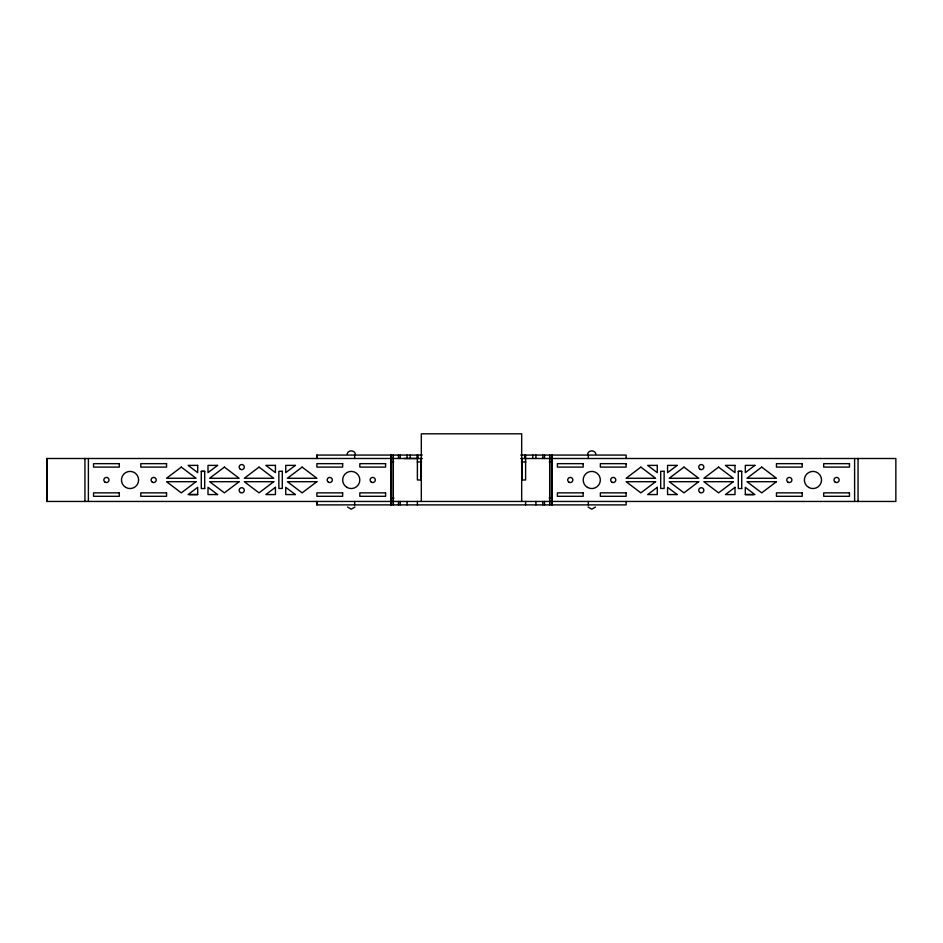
<?xml version="1.0" encoding="UTF-8"?>
<svg xmlns="http://www.w3.org/2000/svg" width="943" height="943" viewBox="0 0 943 943"><rect width="100%" height="100%" fill="white"/><g stroke="black" fill="none" stroke-linecap="round" stroke-linejoin="round"><path stroke-width="1.41" d="M520.713 458.498L895.85 458.498L895.85 501.452L47.15 501.452L47.15 458.498L417.384 458.487L417.384 455.068L417.384 479.975L420.814 479.975L420.814 458.498M316.883 504.894L316.883 501.452L316.883 504.894L626.117 504.894L626.117 501.452M316.883 455.068L316.883 458.498L316.883 455.068L422.287 455.068M354.674 458.498L354.674 455.068M390.756 504.894L390.756 458.498M532.795 458.498L532.795 455.068M552.244 504.894L552.244 455.068M588.326 504.894L588.326 501.452M347.095 453.96C348.002 449.835 354.474 449.835 355.393 453.96M587.607 453.96C588.526 449.835 594.998 449.835 595.905 453.96M354.957 507.039L351.244 509.185L347.519 507.039M595.481 507.039L591.756 509.185L588.043 507.039M403.863 458.498L422.287 458.498M520.713 455.068L626.117 455.068L626.117 458.498M390.638 461.94L393.714 461.94M417.207 461.94L421.604 461.94M521.42 461.94L525.829 461.94M549.286 461.94L552.244 461.94M204.702 488.474L201.272 488.568L201.272 471.3L204.702 471.3L204.702 488.568M741.728 488.474L738.298 488.568L738.298 471.3L741.728 471.3L741.728 488.568M201.272 471.394L204.702 471.394M738.298 471.394L741.728 471.394M189.472 494.568L197.688 494.568L197.688 487.319L188.105 494.568L197.688 494.568M745.312 494.568L754.895 494.568L745.312 487.319L745.312 494.568L753.528 494.568M390.638 498.022L393.95 498.022M549.085 498.022L552.233 498.022M858.059 458.498L858.059 501.452M854.617 458.498L854.617 501.452M588.326 455.068L588.326 458.498M551.384 455.068L551.384 504.894M549.675 455.068L549.675 504.894M544.512 455.068L544.512 458.498M544.512 501.452L544.512 504.894M542.803 455.068L542.803 458.498M542.803 501.452L542.803 504.894M535.93 455.068L535.93 458.498M535.93 501.452L535.93 504.894M525.616 455.068L525.616 479.975L522.186 479.975L522.186 458.498M525.616 501.452L525.616 504.894M521.679 501.452L521.679 433.815L421.321 433.815L421.321 501.452M417.879 455.068L417.879 458.498M417.384 501.452L417.384 504.894M410.205 455.068L410.205 458.463M407.07 455.068L407.07 458.498M407.07 501.452L407.07 504.894M400.197 455.068L400.197 458.498M400.197 501.452L400.197 504.894M398.488 455.068L398.488 458.498M398.488 501.452L398.488 504.894M393.325 455.068L393.325 504.894M391.616 455.068L391.616 504.894M390.756 455.068L390.756 501.452M354.674 501.452L354.674 504.894M88.383 458.498L88.383 501.452M84.941 458.498L84.941 501.452M47.15 458.498L47.15 501.452M525.121 455.068L525.121 458.498L525.121 455.068M181.292 467.103L166.557 478.266L196.038 478.266L181.292 467.103M196.038 481.696L181.292 492.859L166.557 481.696L196.038 481.696M217.585 465.382L208.002 472.643L208.002 465.382L217.585 465.382M224.399 467.103L209.652 478.266L239.133 478.266L224.399 467.103M239.133 481.696L224.399 492.859L209.652 481.696L239.133 481.696M259.03 467.103L244.296 478.266L273.776 478.266L259.03 467.103M273.776 481.696L259.03 492.859L244.296 481.696L273.776 481.696M295.324 465.382L285.741 472.643L285.741 465.382L295.324 465.382M275.427 487.319L265.843 494.568L275.427 494.568L275.427 487.319M302.137 467.103L287.391 478.266L316.883 478.266L302.137 467.103M316.883 481.696L302.137 492.859L287.391 481.696L316.883 481.696M640.863 467.103L626.117 478.266L655.609 478.266L640.863 467.103M655.609 481.696L640.863 492.859L626.117 481.696L655.609 481.696M677.157 465.382L667.573 472.643L667.573 465.382L677.157 465.382M657.259 487.319L647.676 494.568L657.259 494.568L657.259 487.319M683.97 467.103L669.224 478.266L698.704 478.266L683.97 467.103M698.704 481.696L683.97 492.859L669.224 481.696L698.704 481.696M718.601 467.103L703.867 478.266L733.348 478.266L718.601 467.103M733.348 481.696L718.601 492.859L703.867 481.696L733.348 481.696M754.895 465.382L745.312 472.643L745.312 465.382L754.895 465.382M734.998 487.319L725.415 494.568L734.998 494.568L734.998 487.319M761.708 467.103L746.962 478.266L776.443 478.266L761.708 467.103M776.443 481.696L761.708 492.859L746.962 481.696L776.443 481.696M119.301 463.661L93.534 463.661L93.534 467.091L119.301 467.091L119.301 463.661M166.557 463.661L140.778 463.661L140.778 467.091L166.557 467.091L166.557 463.661M342.651 463.661L316.883 463.661L316.883 467.091L342.651 467.091L342.651 463.661M385.604 463.661L359.825 463.661L359.825 467.091L385.604 467.091L385.604 463.661M583.175 463.661L557.396 463.661L557.396 467.091L583.175 467.091L583.175 463.661M626.117 463.661L600.349 463.661L600.349 467.091L626.117 467.091L626.117 463.661M802.222 463.661L776.443 463.661L776.443 467.091L802.222 467.091L802.222 463.661M849.466 463.661L823.699 463.661L823.699 467.091L849.466 467.091L849.466 463.661M197.688 465.382L188.105 465.382L197.688 472.643L197.688 465.382M275.427 465.382L265.843 465.382L275.427 472.643L275.427 465.382M657.259 465.382L647.676 465.382L657.259 472.643L657.259 465.382M734.998 465.382L725.415 465.382L734.998 472.643L734.998 465.382M282.299 471.3L278.869 471.3L278.869 488.474L282.299 488.474L282.299 471.3M664.131 471.3L660.701 471.3L660.701 488.474L664.131 488.474L664.131 471.3M119.301 492.859L93.534 492.859L93.534 496.301L119.301 496.301L119.301 492.859M166.557 492.859L140.778 492.859L140.778 496.301L166.557 496.301L166.557 492.859M342.651 492.859L316.883 492.859L316.883 496.301L342.651 496.301L342.651 492.859M385.604 492.859L359.825 492.859L359.825 496.301L385.604 496.301L385.604 492.859M583.175 492.859L557.396 492.859L557.396 496.301L583.175 496.301L583.175 492.859M626.117 492.859L600.349 492.859L600.349 496.301L626.117 496.301L626.117 492.859M802.222 492.859L776.443 492.859L776.443 496.301L802.222 496.301L802.222 492.859M849.466 492.859L823.699 492.859L823.699 496.301L849.466 496.301L849.466 492.859M217.585 494.568L208.002 494.568L208.002 487.319L217.585 494.568M295.324 494.568L285.741 494.568L285.741 487.319L295.324 494.568M677.157 494.568L667.573 494.568L667.573 487.319L677.157 494.568M788.042 482.215A2.581 2.581 0 0 0 791.908 479.975A2.581 2.581 0 0 0 788.042 477.747A2.581 2.581 0 0 0 788.042 482.215M611.948 482.215A2.581 2.581 0 0 0 615.814 479.975A2.581 2.581 0 0 0 611.948 477.747A2.581 2.581 0 0 0 611.948 482.215M700.001 492.517A2.581 2.581 0 0 0 703.867 490.289A2.581 2.581 0 0 0 700.001 488.05A2.581 2.581 0 0 0 700.001 492.517M568.994 482.215A2.581 2.581 0 0 0 572.861 479.975A2.581 2.581 0 0 0 568.994 477.747A2.581 2.581 0 0 0 568.994 482.215M700.001 469.319A2.581 2.581 0 0 0 703.867 467.091A2.581 2.581 0 0 0 700.001 464.864A2.581 2.581 0 0 0 700.001 469.319M835.286 482.215A2.581 2.581 0 0 0 839.152 479.975A2.581 2.581 0 0 0 835.286 477.747A2.581 2.581 0 0 0 835.286 482.215M587.465 487.413A8.593 8.593 0 0 0 600.349 479.975A8.593 8.593 0 0 0 587.465 472.537A8.593 8.593 0 0 0 587.465 487.413M808.658 487.413A8.593 8.593 0 0 0 821.542 479.975A8.593 8.593 0 0 0 808.658 472.537A8.593 8.593 0 0 0 808.658 487.413M152.377 482.215A2.581 2.581 0 0 0 156.243 479.975A2.581 2.581 0 0 0 152.377 477.747A2.581 2.581 0 0 0 152.377 482.215M328.47 482.215A2.581 2.581 0 0 0 332.337 479.975A2.581 2.581 0 0 0 328.47 477.747A2.581 2.581 0 0 0 328.47 482.215M240.43 492.517A2.581 2.581 0 0 0 244.296 490.289A2.581 2.581 0 0 0 240.43 488.05A2.581 2.581 0 0 0 240.43 492.517M371.424 482.215A2.581 2.581 0 0 0 375.29 479.975A2.581 2.581 0 0 0 371.424 477.747A2.581 2.581 0 0 0 371.424 482.215M240.43 469.319A2.581 2.581 0 0 0 244.296 467.091A2.581 2.581 0 0 0 240.43 464.864A2.581 2.581 0 0 0 240.43 469.319M105.133 482.215A2.581 2.581 0 0 0 108.999 479.975A2.581 2.581 0 0 0 105.133 477.747A2.581 2.581 0 0 0 105.133 482.215M346.941 487.413A8.593 8.593 0 0 0 359.825 479.975A8.593 8.593 0 0 0 346.941 472.537A8.593 8.593 0 0 0 346.941 487.413M125.749 487.413A8.593 8.593 0 0 0 138.633 479.975A8.593 8.593 0 0 0 125.749 472.537A8.593 8.593 0 0 0 125.749 487.413"/></g></svg>
